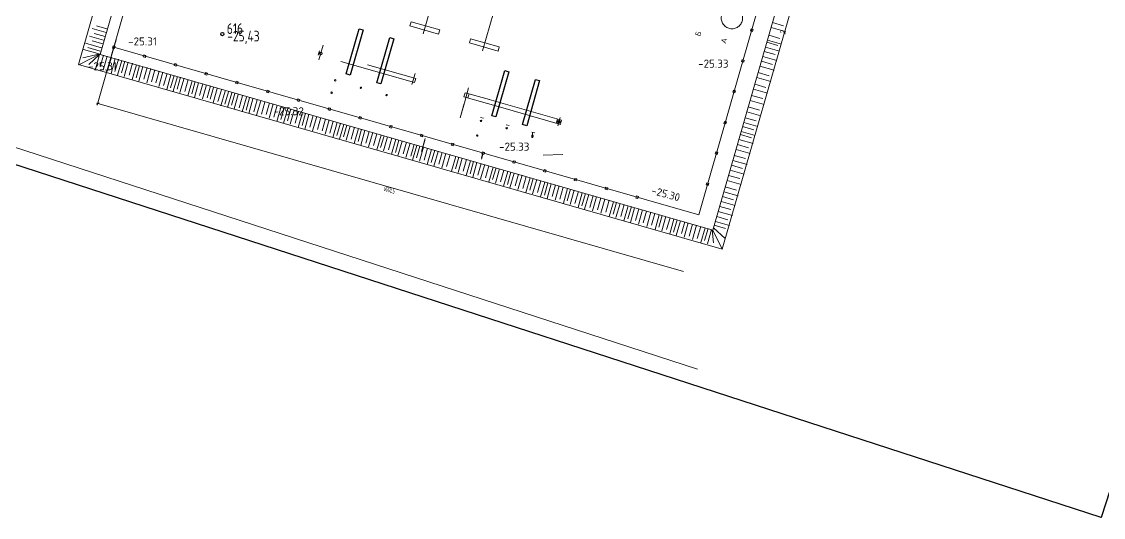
# Model space of a CAD drawing. Header units: millimetres. Extents: x 519 to 9564855, y -810 to 5021775.
# Drawn here: x 9542041.4 to 9542142.7, y 4996348.1 to 4996394.5 of the extents above; entities that cross this region are included whole.
import ezdxf
from ezdxf.enums import TextEntityAlignment as Align

# ---------------------------------------------------------------- set-up
doc = ezdxf.new("R2010")
doc.units = ezdxf.units.MM
doc.header["$LTSCALE"] = 2
doc.header["$MEASUREMENT"] = 0
for name, pattern in [('1', [0]), ('ACAD_ISO10W100', [18, 12, -3, 0, -3]), ('DASHED2', [9.525, 6.35, -3.175])]:
    doc.linetypes.add(name, pattern=pattern)
for name, color, linetype in [('elevation', 7, 'Continuous'), ('ограда', 7, 'Continuous'), ('ситуация', 7, 'Continuous'), ('Скважины на 2013 год.', 21, '1'), ('Строитель', 7, 'Continuous')]:
    doc.layers.add(name, color=color, linetype=linetype)
for name, color, linetype, lineweight in [('Электро', 1, 'Continuous', 30), ('Электроснаб', 1, 'Continuous', 18), ('Электроснабжене', 1, 'Continuous', 18)]:
    doc.layers.add(name, color=color, linetype=linetype, lineweight=lineweight)
doc.styles.add('romans', font='romans.shx', dxfattribs={"width": 0.75, "height": 2.5})
doc.styles.get("Standard").update_dxf_attribs({"font": 'isocpeur.ttf', "width": 0.5})

# ---------------------------------------------------------------- blocks, each defined once
blk = doc.blocks.new('DRAFT_POINT')
at = {"layer": 'Скважины на 2013 год.', "color": 0}
blk.add_circle((0, 0.01), 0.496, dxfattribs=at)
blk = doc.blocks.new('_Oblique')
at = {"color": 0, "linetype": 'ByBlock', "lineweight": -2}
blk.add_line((-0.5, -0.5), (0.5, 0.5), dxfattribs=at)
blk = doc.blocks.new('рорп')
at = {"ltscale": 50}
for p, q in [((2633981.93, 46871.6), (2634003.93, 46871.6)), ((2633981.93, 46869.6), (2633981.93, 46871.6)), ((2634003.93, 46871.6), (2634003.93, 46869.6)), ((2634003.93, 46869.6), (2633981.93, 46869.6))]:
    blk.add_line(p, q, dxfattribs=at)

msp = doc.modelspace()

# ---------------------------------------------------------------- hatches: boundary and pattern name
at = {"layer": 'Строитель', "lineweight": 0}
h = msp.add_hatch(color=256, dxfattribs=at)
edge = h.paths.add_edge_path()
edge.add_arc((9542091.73265, 4996385.16402), 0.12646, 0, 360)

# ---------------------------------------------------------------- linework, layer by layer
at = {"color": 96, "linetype": 'ACAD_ISO10W100', "lineweight": 0, "ltscale": 0.5, "true_color": 0x006600}
for p, q in [((9542079.01326, 4996393.4116), (9542080.37608, 4996398.16431)), ((9542084.58858, 4996391.81291), (9542085.9514, 4996396.56561)), ((9542069.26033, 4996390.96229), (9542069.65755, 4996392.34757)), ((9542077.95914, 4996388.64706), (9542078.26145, 4996389.70132)), ((9542082.88268, 4996386.95211), (9542083.27991, 4996388.3374)), ((9542091.62142, 4996384.77611), (9542091.84388, 4996385.55192))]:
    msp.add_line(p, q, dxfattribs=at)
at = {"color": 196, "lineweight": 0, "ltscale": 50}
for p, q in [((9542077.77165, 4996394.16071), (9542077.8819, 4996394.54521)), ((9542083.45722, 4996392.94652), (9542083.34697, 4996392.56201))]:
    msp.add_line(p, q, dxfattribs=at)
at = {"lineweight": 0, "ltscale": 50}
for p, q in [((9542080.46318, 4996393.38892), (9542077.77165, 4996394.16071)), ((9542077.8819, 4996394.54521), (9542080.57343, 4996393.77343)), ((9542080.57343, 4996393.77343), (9542080.46318, 4996393.38892)), ((9542086.14875, 4996392.17473), (9542083.45722, 4996392.94652)), ((9542083.34697, 4996392.56201), (9542086.0385, 4996391.79023)), ((9542086.0385, 4996391.79023), (9542086.14875, 4996392.17473))]:
    msp.add_line(p, q, dxfattribs=at)
at = {"color": 5, "lineweight": 0, "ltscale": 20}
for p, q in [((9542050.2454, 4996392.8549), (9542049.38101, 4996389.84042)), ((9542049.61972, 4996390.67291), (9542048.4903, 4996386.73416)), ((9542048.43552, 4996386.90592), (9542103.41969, 4996371.13946))]:
    msp.add_line(p, q, dxfattribs=at)
at = {"lineweight": 0}
for p, q in [((9542050.02488, 4996392.08588), (9542049.38452, 4996389.85266)), ((9542049.93966, 4996391.78867), (9542049.64077, 4996390.74631)), ((9542079.21384, 4996383.59003), (9542078.86313, 4996382.36694)), ((9542079.16202, 4996383.4093), (9542078.86313, 4996382.36694)), ((9542090.2667, 4996382.02903), (9542092.10683, 4996382.08602))]:
    msp.add_line(p, q, dxfattribs=at)
at = {"lineweight": 0, "ltscale": 20}
for p in [(9542082.88268, 4996386.95211), (9542082.86545, 4996386.89203)]:
    msp.add_line(p, (9542082.47448, 4996385.52855), dxfattribs=at)
at = {"lineweight": 0}
for points in [[(9542127.36732, 4996424.80498), (9542119.8143, 4996397.91462), (9542114.54702, 4996399.42499), (9542107.03882, 4996373.24079), (9542046.74475, 4996390.52984), (9542053.89858, 4996415.47822), (9542042.89748, 4996418.61967)], [(9542045.01172, 4996419.92459), (9542056.02182, 4996416.76749), (9542048.76955, 4996391.4758), (9542106.15688, 4996375.02025), (9542113.58144, 4996400.91274), (9542118.78716, 4996399.42002), (9542123.70153, 4996416.55845), (9542123.71897, 4996416.55345)], [(9542049.32671, 4996393.54083), (9542048.00288, 4996393.92044)], [(9542049.37856, 4996393.87303), (9542048.41577, 4996394.14911)], [(9542111.60745, 4996394.00395), (9542112.92811, 4996393.62526)], [(9542111.73946, 4996394.4643), (9542112.78371, 4996394.16487)], [(9542049.07395, 4996392.81074), (9542047.75011, 4996393.19035)], [(9542049.00879, 4996392.45772), (9542048.00768, 4996392.74478)], [(9542049.21752, 4996393.16002), (9542048.21461, 4996393.4476)], [(9542111.26424, 4996392.80703), (9542112.5849, 4996392.42834)], [(9542111.39625, 4996393.26738), (9542112.4405, 4996392.96795)], [(9542048.75282, 4996391.49096), (9542047.20208, 4996391.93563)], [(9542048.88229, 4996392.09067), (9542047.39044, 4996392.51845)], [(9542048.77267, 4996391.78245), (9542047.5949, 4996392.12018)], [(9542110.96317, 4996391.75708), (9542112.00742, 4996391.45765)], [(9542111.07758, 4996392.15606), (9542112.39824, 4996391.77736)], [(9542111.20958, 4996392.61641), (9542112.25383, 4996392.31697)], [(9542048.76407, 4996391.53019), (9542046.77186, 4996390.50937)], [(9542048.76407, 4996391.53019), (9542047.13138, 4996391.17047)], [(9542048.70793, 4996391.4826), (9542047.7143, 4996390.53632)], [(9542048.70231, 4996391.46299), (9542048.31422, 4996390.10956)], [(9542049.08416, 4996391.42017), (9542048.76919, 4996390.32173)], [(9542049.41786, 4996391.32448), (9542049.03539, 4996389.99066)], [(9542049.81046, 4996391.21191), (9542049.48986, 4996390.09385)], [(9542050.17779, 4996391.08535), (9542049.77845, 4996389.69269)], [(9542050.47786, 4996391.02053), (9542050.14602, 4996389.86325)], [(9542050.78631, 4996390.91086), (9542050.3926, 4996389.53781)], [(9542051.06675, 4996390.85167), (9542050.75178, 4996389.75323)], [(9542051.40045, 4996390.75598), (9542051.01798, 4996389.42217)], [(9542110.69917, 4996390.83637), (9542111.74342, 4996390.53694)], [(9542110.83117, 4996391.29673), (9542112.15183, 4996390.91804)], [(9542051.79305, 4996390.64341), (9542051.47245, 4996389.52536)], [(9542052.16038, 4996390.51685), (9542051.76104, 4996389.12419)], [(9542052.46045, 4996390.45203), (9542052.12861, 4996389.29475)], [(9542052.7689, 4996390.34236), (9542052.37519, 4996388.96931)], [(9542053.16711, 4996390.2494), (9542052.85214, 4996389.15096)], [(9542053.50081, 4996390.15372), (9542053.11834, 4996388.8199)], [(9542053.89341, 4996390.04114), (9542053.57281, 4996388.92309)], [(9542054.3, 4996389.90332), (9542053.98503, 4996388.80489)], [(9542054.6337, 4996389.80764), (9542054.25123, 4996388.47382)], [(9542110.39706, 4996389.78281), (9542111.44131, 4996389.48337)], [(9542110.56716, 4996390.37602), (9542111.88782, 4996389.99733)], [(9542055.02629, 4996389.69506), (9542054.7057, 4996388.57701)], [(9542055.39363, 4996389.5685), (9542054.99429, 4996388.17584)], [(9542055.6937, 4996389.50368), (9542055.36186, 4996388.3464)], [(9542056.00215, 4996389.39401), (9542055.60844, 4996388.02096)], [(9542056.28259, 4996389.33482), (9542055.96762, 4996388.23639)], [(9542056.61629, 4996389.23914), (9542056.23382, 4996387.90532)], [(9542057.00888, 4996389.12656), (9542056.68829, 4996388.00851)], [(9542057.37622, 4996389), (9542056.97688, 4996387.60734)], [(9542057.67629, 4996388.93519), (9542057.34445, 4996387.7779)], [(9542057.98474, 4996388.82551), (9542057.59103, 4996387.45247)], [(9542058.38295, 4996388.73256), (9542058.06798, 4996387.63412)], [(9542110.26506, 4996389.32246), (9542111.58572, 4996388.94376)], [(9542058.71665, 4996388.63687), (9542058.33418, 4996387.30305)], [(9542059.10924, 4996388.52429), (9542058.78865, 4996387.40624)], [(9542059.38682, 4996388.38101), (9542059.07185, 4996387.28258)], [(9542059.72052, 4996388.28533), (9542059.33805, 4996386.95151)], [(9542060.11311, 4996388.17275), (9542059.79252, 4996387.0547)], [(9542060.48045, 4996388.04619), (9542060.08111, 4996386.65353)], [(9542060.78052, 4996387.98138), (9542060.44868, 4996386.82409)], [(9542061.08897, 4996387.8717), (9542060.69526, 4996386.49866)], [(9542061.36941, 4996387.81252), (9542061.05444, 4996386.71408)], [(9542061.70311, 4996387.71683), (9542061.32064, 4996386.38301)], [(9542109.94825, 4996388.21761), (9542111.26891, 4996387.83892)], [(9542110.08025, 4996388.67796), (9542111.1245, 4996388.37853)], [(9542062.0957, 4996387.60425), (9542061.77511, 4996386.4862)], [(9542062.46304, 4996387.47769), (9542062.0637, 4996386.08503)], [(9542062.76311, 4996387.41288), (9542062.43126, 4996386.25559)], [(9542063.07156, 4996387.3032), (9542062.67785, 4996385.93016)], [(9542063.46977, 4996387.21025), (9542063.1548, 4996386.11181)], [(9542063.80347, 4996387.11456), (9542063.421, 4996385.78074)], [(9542064.19606, 4996387.00199), (9542063.87547, 4996385.88393)], [(9542064.62965, 4996386.93238), (9542064.31468, 4996385.83395)], [(9542064.96335, 4996386.8367), (9542064.58088, 4996385.50288)], [(9542065.35594, 4996386.72412), (9542065.03535, 4996385.60607)], [(9542109.64904, 4996387.17414), (9542110.9697, 4996386.79545)], [(9542109.78104, 4996387.63449), (9542110.82529, 4996387.33506)], [(9542065.72328, 4996386.59756), (9542065.32394, 4996385.2049)], [(9542066.02335, 4996386.53274), (9542065.69151, 4996385.37546)], [(9542066.3318, 4996386.42307), (9542065.93809, 4996385.05002)], [(9542066.61224, 4996386.36388), (9542066.29727, 4996385.26545)], [(9542066.94594, 4996386.2682), (9542066.56347, 4996384.93438)], [(9542067.33853, 4996386.15562), (9542067.01794, 4996385.03757)], [(9542067.70587, 4996386.02906), (9542067.30653, 4996384.6364)], [(9542068.00594, 4996385.96425), (9542067.6741, 4996384.80696)], [(9542068.31439, 4996385.85457), (9542067.92068, 4996384.48153)], [(9542068.7126, 4996385.76162), (9542068.39763, 4996384.66318)], [(9542069.0463, 4996385.66593), (9542068.66383, 4996384.33211)], [(9542109.34103, 4996386.09998), (9542110.66169, 4996385.72129)], [(9542109.47303, 4996386.56033), (9542110.51728, 4996386.2609)], [(9542069.43889, 4996385.55335), (9542069.1183, 4996384.4353)], [(9542069.8759, 4996385.4281), (9542069.56092, 4996384.32967)], [(9542070.20959, 4996385.33242), (9542069.82713, 4996383.9986)], [(9542070.60219, 4996385.21984), (9542070.28159, 4996384.10179)], [(9542070.96952, 4996385.09328), (9542070.57018, 4996383.70062)], [(9542071.2696, 4996385.02846), (9542070.93775, 4996383.87118)], [(9542071.57805, 4996384.91879), (9542071.18433, 4996383.54574)], [(9542071.85848, 4996384.8596), (9542071.54351, 4996383.76117)], [(9542072.19218, 4996384.76392), (9542071.80972, 4996383.4301)], [(9542072.58478, 4996384.65134), (9542072.26418, 4996383.53329)], [(9542108.94501, 4996384.71892), (9542109.98927, 4996384.41949)], [(9542109.05062, 4996385.0872), (9542110.37128, 4996384.70851)], [(9542109.18262, 4996385.54755), (9542110.22687, 4996385.24812)], [(9542072.95211, 4996384.52478), (9542072.55277, 4996383.13212)], [(9542073.25219, 4996384.45997), (9542072.92034, 4996383.30268)], [(9542073.56064, 4996384.35029), (9542073.16692, 4996382.97725)], [(9542073.95884, 4996384.25734), (9542073.64387, 4996383.1589)], [(9542074.29254, 4996384.16165), (9542073.91008, 4996382.82783)], [(9542074.68514, 4996384.04907), (9542074.36454, 4996382.93102)], [(9542075.0721, 4996383.91689), (9542074.67838, 4996382.54384)], [(9542075.35254, 4996383.8577), (9542075.03756, 4996382.75926)], [(9542075.68623, 4996383.76201), (9542075.30377, 4996382.4282)], [(9542076.07883, 4996383.64944), (9542075.75823, 4996382.53139)], [(9542108.73142, 4996383.97404), (9542109.77567, 4996383.67461)], [(9542108.81301, 4996384.25857), (9542110.13367, 4996383.87988)], [(9542076.44616, 4996383.52288), (9542076.04682, 4996382.13022)], [(9542076.74624, 4996383.45806), (9542076.41439, 4996382.30078)], [(9542077.05469, 4996383.34839), (9542076.66097, 4996381.97534)], [(9542077.4529, 4996383.25543), (9542077.13792, 4996382.157)], [(9542077.78659, 4996383.15975), (9542077.40413, 4996381.82593)], [(9542078.17919, 4996383.04717), (9542077.85859, 4996381.92912)], [(9542078.42875, 4996382.95438), (9542078.03504, 4996381.58134)], [(9542078.70919, 4996382.8952), (9542078.39422, 4996381.79676)], [(9542079.04289, 4996382.79951), (9542078.66042, 4996381.46569)], [(9542079.43548, 4996382.68693), (9542079.11489, 4996381.56888)], [(9542108.45862, 4996383.02265), (9542109.50287, 4996382.72321)], [(9542108.59942, 4996383.51369), (9542109.92008, 4996383.135)], [(9542079.80282, 4996382.56037), (9542079.40348, 4996381.16771)], [(9542080.10289, 4996382.49556), (9542079.77105, 4996381.33827)], [(9542080.41134, 4996382.38588), (9542080.01763, 4996381.01284)], [(9542080.80955, 4996382.29293), (9542080.49458, 4996381.19449)], [(9542081.14325, 4996382.19724), (9542080.76078, 4996380.86342)], [(9542081.53584, 4996382.08467), (9542081.21525, 4996380.96661)], [(9542082.07041, 4996381.91015), (9542081.6767, 4996380.53711)], [(9542082.35085, 4996381.85097), (9542082.03588, 4996380.75253)], [(9542082.68455, 4996381.75528), (9542082.30208, 4996380.42146)], [(9542083.07715, 4996381.6427), (9542082.75655, 4996380.52465)], [(9542108.16821, 4996382.00987), (9542109.21246, 4996381.71043)], [(9542108.32661, 4996382.5623), (9542109.64727, 4996382.1836)], [(9542083.44448, 4996381.51614), (9542083.04514, 4996380.12348)], [(9542083.74455, 4996381.45133), (9542083.41271, 4996380.29404)], [(9542084.053, 4996381.34165), (9542083.65929, 4996379.96861)], [(9542084.45121, 4996381.2487), (9542084.13624, 4996380.15026)], [(9542084.78491, 4996381.15301), (9542084.40244, 4996379.81919)], [(9542085.1775, 4996381.04044), (9542084.85691, 4996379.92238)], [(9542085.56448, 4996380.90825), (9542085.17076, 4996379.5352)], [(9542085.84491, 4996380.84906), (9542085.52994, 4996379.75062)], [(9542086.17861, 4996380.75337), (9542085.79615, 4996379.41956)], [(9542086.57121, 4996380.6408), (9542086.25061, 4996379.52275)], [(9542107.77219, 4996380.62881), (9542109.09286, 4996380.25012)], [(9542107.9042, 4996381.08916), (9542108.94845, 4996380.78973)], [(9542108.0362, 4996381.54952), (9542109.35686, 4996381.17082)], [(9542086.93854, 4996380.51424), (9542086.5392, 4996379.12158)], [(9542087.23862, 4996380.44942), (9542086.90677, 4996379.29214)], [(9542087.54707, 4996380.33975), (9542087.15335, 4996378.9667)], [(9542087.94527, 4996380.24679), (9542087.6303, 4996379.14835)], [(9542088.27897, 4996380.15111), (9542087.89651, 4996378.81729)], [(9542088.67157, 4996380.03853), (9542088.35097, 4996378.92048)], [(9542089.0389, 4996379.91197), (9542088.64519, 4996378.53892)], [(9542089.31934, 4996379.85278), (9542089.00437, 4996378.75435)], [(9542089.65304, 4996379.7571), (9542089.27057, 4996378.42328)], [(9542090.04563, 4996379.64452), (9542089.72504, 4996378.52647)], [(9542107.49939, 4996379.67742), (9542108.82005, 4996379.29872)], [(9542107.63139, 4996380.13777), (9542108.67564, 4996379.83833)], [(9542090.41297, 4996379.51796), (9542090.01363, 4996378.1253)], [(9542090.71304, 4996379.45315), (9542090.3812, 4996378.29586)], [(9542091.02149, 4996379.34347), (9542090.62778, 4996377.97043)], [(9542091.4197, 4996379.25052), (9542091.10473, 4996378.15208)], [(9542091.7534, 4996379.15483), (9542091.37093, 4996377.82101)], [(9542092.14599, 4996379.04225), (9542091.8254, 4996377.9242)], [(9542092.5526, 4996378.90443), (9542092.15889, 4996377.53139)], [(9542092.83304, 4996378.84525), (9542092.51807, 4996377.74681)], [(9542093.16674, 4996378.74956), (9542092.78427, 4996377.41574)], [(9542093.55933, 4996378.63699), (9542093.23874, 4996377.51893)], [(9542107.19138, 4996378.60326), (9542108.51204, 4996378.22456)], [(9542107.32338, 4996379.06361), (9542108.36763, 4996378.76417)], [(9542093.92667, 4996378.51043), (9542093.52733, 4996377.11776)], [(9542094.22674, 4996378.44561), (9542093.89489, 4996377.28832)], [(9542094.53519, 4996378.33593), (9542094.14148, 4996376.96289)], [(9542094.9334, 4996378.24298), (9542094.61843, 4996377.14454)], [(9542095.2671, 4996378.14729), (9542094.88463, 4996376.81347)], [(9542095.65969, 4996378.03472), (9542095.3391, 4996376.91666)], [(9542096.04873, 4996377.92316), (9542095.66627, 4996376.58934)], [(9542096.44133, 4996377.81059), (9542096.12073, 4996376.69253)], [(9542096.84793, 4996377.67277), (9542096.45422, 4996376.29972)], [(9542097.12837, 4996377.61358), (9542096.8134, 4996376.51514)], [(9542106.92953, 4996377.6901), (9542108.25019, 4996377.3114)], [(9542107.06153, 4996378.15045), (9542108.10579, 4996377.85101)], [(9542097.46207, 4996377.51789), (9542097.0796, 4996376.18408)], [(9542097.85467, 4996377.40532), (9542097.53407, 4996376.28727)], [(9542098.222, 4996377.27876), (9542097.82266, 4996375.8861)], [(9542098.52207, 4996377.21394), (9542098.19023, 4996376.05666)], [(9542098.83052, 4996377.10427), (9542098.43681, 4996375.73122)], [(9542099.22873, 4996377.01131), (9542098.91376, 4996375.91288)], [(9542099.56243, 4996376.91563), (9542099.17996, 4996375.58181)], [(9542099.95503, 4996376.80305), (9542099.63443, 4996375.685)], [(9542100.33941, 4996376.69283), (9542099.95694, 4996375.35901)], [(9542100.732, 4996376.58026), (9542100.41141, 4996375.4622)], [(9542106.66552, 4996376.76939), (9542107.98618, 4996376.3907)], [(9542106.79753, 4996377.22974), (9542107.84178, 4996376.93031)], [(9542101.13861, 4996376.44243), (9542100.74489, 4996375.06939)], [(9542101.41905, 4996376.38325), (9542101.10407, 4996375.28481)], [(9542101.75275, 4996376.28756), (9542101.37028, 4996374.95374)], [(9542102.14534, 4996376.17499), (9542101.82474, 4996375.05693)], [(9542102.51267, 4996376.04843), (9542102.11334, 4996374.65577)], [(9542102.81275, 4996375.98361), (9542102.4809, 4996374.82633)], [(9542103.1212, 4996375.87394), (9542102.72748, 4996374.50089)], [(9542103.51941, 4996375.78098), (9542103.20443, 4996374.68254)], [(9542103.85311, 4996375.68529), (9542103.47064, 4996374.35148)], [(9542104.2457, 4996375.57272), (9542103.9251, 4996374.45467)], [(9542106.39271, 4996375.818), (9542107.71338, 4996375.4393)], [(9542106.52472, 4996376.27835), (9542107.56897, 4996375.97891)], [(9542104.62428, 4996375.46416), (9542104.24182, 4996374.13034)], [(9542105.01688, 4996375.35159), (9542104.69628, 4996374.23353)], [(9542105.42349, 4996375.21377), (9542105.02977, 4996373.84072)], [(9542105.70392, 4996375.15458), (9542105.38895, 4996374.05614)], [(9542106.03762, 4996375.05889), (9542105.65516, 4996373.72508)], [(9542106.10527, 4996375.0395), (9542106.20302, 4996373.83629)], [(9542106.15688, 4996375.02025), (9542107.03882, 4996373.24079)], [(9542106.22646, 4996375.23821), (9542107.32045, 4996374.22296)], [(9542106.29036, 4996375.48575), (9542107.32561, 4996375.15056)]]:
    msp.add_lwpolyline(points, dxfattribs=at)
at = {"layer": 'ограда', "lineweight": 0}
for p, q in [((9542050.04211, 4996392.14596), (9542057.45677, 4996418.00396)), ((9542112.32428, 4996402.56211), (9542104.83403, 4996376.43463)), ((9542109.67594, 4996393.68318), (9542109.73107, 4996393.87543)), ((9542109.73107, 4996393.87543), (9542109.92332, 4996393.8203)), ((9542109.92332, 4996393.8203), (9542109.86819, 4996393.62805)), ((9542109.86819, 4996393.62805), (9542109.67594, 4996393.68318)), ((9542049.97355, 4996392.26965), (9542049.91842, 4996392.07739)), ((9542049.91842, 4996392.07739), (9542050.11067, 4996392.02227)), ((9542050.1658, 4996392.21452), (9542049.97355, 4996392.26965)), ((9542104.83403, 4996376.43463), (9542050.04211, 4996392.14596)), ((9542050.11067, 4996392.02227), (9542050.1658, 4996392.21452)), ((9542052.85733, 4996391.44273), (9542052.80221, 4996391.25048)), ((9542052.85733, 4996391.44273), (9542052.80221, 4996391.25048)), ((9542052.80221, 4996391.25048), (9542052.99446, 4996391.19535)), ((9542052.80221, 4996391.25048), (9542052.99446, 4996391.19535)), ((9542053.04959, 4996391.38761), (9542052.85733, 4996391.44273)), ((9542053.04959, 4996391.38761), (9542052.85733, 4996391.44273)), ((9542052.99446, 4996391.19535), (9542053.04959, 4996391.38761)), ((9542052.99446, 4996391.19535), (9542053.04959, 4996391.38761)), ((9542108.85041, 4996390.8042), (9542108.90553, 4996390.99645)), ((9542109.04266, 4996390.74907), (9542108.85041, 4996390.8042)), ((9542109.09779, 4996390.94132), (9542109.04266, 4996390.74907)), ((9542055.74112, 4996390.61582), (9542055.68599, 4996390.42357)), ((9542055.74112, 4996390.61582), (9542055.68599, 4996390.42357)), ((9542055.68599, 4996390.42357), (9542055.87824, 4996390.36844)), ((9542055.68599, 4996390.42357), (9542055.87824, 4996390.36844)), ((9542055.93337, 4996390.56069), (9542055.74112, 4996390.61582)), ((9542055.93337, 4996390.56069), (9542055.74112, 4996390.61582)), ((9542055.87824, 4996390.36844), (9542055.93337, 4996390.56069)), ((9542055.87824, 4996390.36844), (9542055.93337, 4996390.56069)), ((9542058.6249, 4996389.78891), (9542058.56978, 4996389.59666)), ((9542058.6249, 4996389.78891), (9542058.56978, 4996389.59666)), ((9542058.81716, 4996389.73378), (9542058.6249, 4996389.78891)), ((9542058.81716, 4996389.73378), (9542058.6249, 4996389.78891)), ((9542058.76203, 4996389.54153), (9542058.81716, 4996389.73378)), ((9542058.76203, 4996389.54153), (9542058.81716, 4996389.73378)), ((9542058.56978, 4996389.59666), (9542058.76203, 4996389.54153)), ((9542058.56978, 4996389.59666), (9542058.76203, 4996389.54153)), ((9542061.50869, 4996388.962), (9542061.45356, 4996388.76975)), ((9542061.50869, 4996388.962), (9542061.45356, 4996388.76975)), ((9542061.45356, 4996388.76975), (9542061.64581, 4996388.71462)), ((9542061.45356, 4996388.76975), (9542061.64581, 4996388.71462)), ((9542061.70094, 4996388.90687), (9542061.50869, 4996388.962)), ((9542061.70094, 4996388.90687), (9542061.50869, 4996388.962)), ((9542061.64581, 4996388.71462), (9542061.70094, 4996388.90687)), ((9542061.64581, 4996388.71462), (9542061.70094, 4996388.90687)), ((9542064.39247, 4996388.13509), (9542064.33735, 4996387.94283)), ((9542064.39247, 4996388.13509), (9542064.33735, 4996387.94283)), ((9542064.33735, 4996387.94283), (9542064.5296, 4996387.88771)), ((9542064.33735, 4996387.94283), (9542064.5296, 4996387.88771)), ((9542064.58473, 4996388.07996), (9542064.39247, 4996388.13509)), ((9542064.58473, 4996388.07996), (9542064.39247, 4996388.13509)), ((9542064.5296, 4996387.88771), (9542064.58473, 4996388.07996)), ((9542064.5296, 4996387.88771), (9542064.58473, 4996388.07996)), ((9542108.02487, 4996387.92521), (9542108.08, 4996388.11747)), ((9542108.21712, 4996387.87009), (9542108.02487, 4996387.92521)), ((9542108.08, 4996388.11747), (9542108.27225, 4996388.06234)), ((9542108.27225, 4996388.06234), (9542108.21712, 4996387.87009)), ((9542067.27626, 4996387.30817), (9542067.22113, 4996387.11592)), ((9542067.27626, 4996387.30817), (9542067.22113, 4996387.11592)), ((9542067.22113, 4996387.11592), (9542067.41338, 4996387.06079)), ((9542067.22113, 4996387.11592), (9542067.41338, 4996387.06079)), ((9542067.46851, 4996387.25305), (9542067.27626, 4996387.30817)), ((9542067.46851, 4996387.25305), (9542067.27626, 4996387.30817)), ((9542067.41338, 4996387.06079), (9542067.46851, 4996387.25305)), ((9542067.41338, 4996387.06079), (9542067.46851, 4996387.25305)), ((9542070.16004, 4996386.48126), (9542070.10492, 4996386.28901)), ((9542070.16004, 4996386.48126), (9542070.10492, 4996386.28901)), ((9542070.10492, 4996386.28901), (9542070.29717, 4996386.23388)), ((9542070.10492, 4996386.28901), (9542070.29717, 4996386.23388)), ((9542070.3523, 4996386.42613), (9542070.16004, 4996386.48126)), ((9542070.3523, 4996386.42613), (9542070.16004, 4996386.48126)), ((9542070.29717, 4996386.23388), (9542070.3523, 4996386.42613)), ((9542070.29717, 4996386.23388), (9542070.3523, 4996386.42613)), ((9542073.04383, 4996385.65435), (9542072.9887, 4996385.4621)), ((9542073.04383, 4996385.65435), (9542072.9887, 4996385.4621)), ((9542073.23608, 4996385.59922), (9542073.04383, 4996385.65435)), ((9542073.23608, 4996385.59922), (9542073.04383, 4996385.65435)), ((9542072.9887, 4996385.4621), (9542073.18095, 4996385.40697)), ((9542072.9887, 4996385.4621), (9542073.18095, 4996385.40697)), ((9542073.18095, 4996385.40697), (9542073.23608, 4996385.59922)), ((9542073.18095, 4996385.40697), (9542073.23608, 4996385.59922)), ((9542075.92761, 4996384.82744), (9542075.87249, 4996384.63518)), ((9542075.92761, 4996384.82744), (9542075.87249, 4996384.63518)), ((9542075.87249, 4996384.63518), (9542076.06474, 4996384.58006)), ((9542075.87249, 4996384.63518), (9542076.06474, 4996384.58006)), ((9542076.11987, 4996384.77231), (9542075.92761, 4996384.82744)), ((9542076.11987, 4996384.77231), (9542075.92761, 4996384.82744)), ((9542076.06474, 4996384.58006), (9542076.11987, 4996384.77231)), ((9542076.06474, 4996384.58006), (9542076.11987, 4996384.77231)), ((9542107.18988, 4996385.01326), (9542107.24501, 4996385.20551)), ((9542107.38213, 4996384.95813), (9542107.18988, 4996385.01326)), ((9542107.24501, 4996385.20551), (9542107.43726, 4996385.15039)), ((9542107.43726, 4996385.15039), (9542107.38213, 4996384.95813)), ((9542078.8114, 4996384.00052), (9542078.75627, 4996383.80827)), ((9542078.8114, 4996384.00052), (9542078.75627, 4996383.80827)), ((9542078.75627, 4996383.80827), (9542078.94852, 4996383.75315)), ((9542078.75627, 4996383.80827), (9542078.94852, 4996383.75315)), ((9542079.00365, 4996383.9454), (9542078.8114, 4996384.00052)), ((9542079.00365, 4996383.9454), (9542078.8114, 4996384.00052)), ((9542078.94852, 4996383.75315), (9542079.00365, 4996383.9454)), ((9542078.94852, 4996383.75315), (9542079.00365, 4996383.9454)), ((9542081.69518, 4996383.17361), (9542081.64006, 4996382.98136)), ((9542081.69518, 4996383.17361), (9542081.64006, 4996382.98136)), ((9542081.64006, 4996382.98136), (9542081.83231, 4996382.92623)), ((9542081.64006, 4996382.98136), (9542081.83231, 4996382.92623)), ((9542081.88744, 4996383.11849), (9542081.69518, 4996383.17361)), ((9542081.88744, 4996383.11849), (9542081.69518, 4996383.17361)), ((9542081.83231, 4996382.92623), (9542081.88744, 4996383.11849)), ((9542081.83231, 4996382.92623), (9542081.88744, 4996383.11849)), ((9542084.60115, 4996382.2413), (9542084.47047, 4996381.78558)), ((9542084.60502, 4996382.12108), (9542084.47435, 4996381.66535)), ((9542084.57897, 4996382.3467), (9542084.52384, 4996382.15445)), ((9542084.52384, 4996382.15445), (9542084.71609, 4996382.09932)), ((9542084.77122, 4996382.29157), (9542084.57897, 4996382.3467)), ((9542084.71609, 4996382.09932), (9542084.77122, 4996382.29157)), ((9542106.3738, 4996382.16725), (9542106.42893, 4996382.3595)), ((9542106.56605, 4996382.11212), (9542106.3738, 4996382.16725)), ((9542106.42893, 4996382.3595), (9542106.62118, 4996382.30437)), ((9542106.62118, 4996382.30437), (9542106.56605, 4996382.11212)), ((9542087.46275, 4996381.51979), (9542087.40763, 4996381.32754)), ((9542087.40763, 4996381.32754), (9542087.59988, 4996381.27241)), ((9542087.65501, 4996381.46466), (9542087.46275, 4996381.51979)), ((9542087.59988, 4996381.27241), (9542087.65501, 4996381.46466)), ((9542090.34654, 4996380.69288), (9542090.29141, 4996380.50062)), ((9542090.53879, 4996380.63775), (9542090.34654, 4996380.69288)), ((9542090.48366, 4996380.4455), (9542090.53879, 4996380.63775)), ((9542090.29141, 4996380.50062), (9542090.48366, 4996380.4455)), ((9542093.23033, 4996379.86596), (9542093.1752, 4996379.67371)), ((9542093.1752, 4996379.67371), (9542093.36745, 4996379.61858)), ((9542093.42258, 4996379.81084), (9542093.23033, 4996379.86596)), ((9542093.36745, 4996379.61858), (9542093.42258, 4996379.81084)), ((9542096.11411, 4996379.03905), (9542096.05898, 4996378.8468)), ((9542096.05898, 4996378.8468), (9542096.25123, 4996378.79167)), ((9542096.30636, 4996378.98393), (9542096.11411, 4996379.03905)), ((9542096.25123, 4996378.79167), (9542096.30636, 4996378.98393)), ((9542105.53908, 4996379.25623), (9542105.59421, 4996379.44848)), ((9542105.73133, 4996379.2011), (9542105.53908, 4996379.25623)), ((9542105.59421, 4996379.44848), (9542105.78646, 4996379.39335)), ((9542105.78646, 4996379.39335), (9542105.73133, 4996379.2011)), ((9542098.9979, 4996378.21214), (9542098.94277, 4996378.01989)), ((9542098.94277, 4996378.01989), (9542099.13502, 4996377.96476)), ((9542099.19015, 4996378.15701), (9542098.9979, 4996378.21214)), ((9542099.13502, 4996377.96476), (9542099.19015, 4996378.15701))]:
    msp.add_line(p, q, dxfattribs=at)
at = {"layer": 'Строитель', "lineweight": 0}
for p, q in [((9542069.23913, 4996391.61393), (9542069.29425, 4996391.80618)), ((9542069.23913, 4996391.61393), (9542069.184, 4996391.42168)), ((9542078.21986, 4996388.83069), (9542071.29877, 4996390.81528)), ((9542078.33011, 4996389.21519), (9542073.81218, 4996390.51069)), ((9542078.33011, 4996389.21519), (9542078.21986, 4996388.83069)), ((9542082.88904, 4996387.69988), (9542082.83391, 4996387.50763)), ((9542082.88904, 4996387.69988), (9542082.94417, 4996387.89213)), ((9542082.94417, 4996387.89213), (9542085.22716, 4996387.2375)), ((9542083.27355, 4996387.58963), (9542083.32867, 4996387.78188)), ((9542082.83391, 4996387.50763), (9542086.05414, 4996386.58424)), ((9542083.27355, 4996387.58963), (9542083.21842, 4996387.39737)), ((9542091.98003, 4996385.30114), (9542085.2052, 4996387.24379)), ((9542091.86977, 4996384.91664), (9542086.05414, 4996386.58424)), ((9542091.48527, 4996385.02689), (9542091.59552, 4996385.4114)), ((9542091.9249, 4996385.10889), (9542091.86977, 4996384.91664)), ((9542091.9249, 4996385.10889), (9542091.98003, 4996385.30114)), ((9542089.25122, 4996383.86735), (9542089.25283, 4996384.18146))]:
    msp.add_line(p, q, dxfattribs=at)
at = {"layer": 'Строитель', "linetype": 'DASHED2', "lineweight": 0}
for p, q in [((9542084.37789, 4996385.57933), (9542084.66663, 4996385.49654)), ((9542086.78404, 4996384.88938), (9542087.07278, 4996384.80658)), ((9542089.1902, 4996384.19942), (9542089.47894, 4996384.11663))]:
    msp.add_line(p, q, dxfattribs=at)
at = {"layer": 'Строитель', "linetype": 'DASHED2', "lineweight": 0, "ltscale": 0.5}
msp.add_circle((9542107.94362, 4996394.87986), 1, dxfattribs=at)
at = {"layer": 'Строитель', "lineweight": 0}
for centre, radius in [((9542069.43138, 4996391.5588), 0.12646), ((9542070.7758, 4996389.04597), 0.06726), ((9542070.44413, 4996387.8893), 0.06726), ((9542073.18196, 4996388.35602), 0.06726), ((9542075.58812, 4996387.66606), 0.06726), ((9542084.43891, 4996385.24726), 0.06726), ((9542091.73265, 4996385.16402), 0.12646), ((9542084.08207, 4996383.8704), 0.06726), ((9542086.84506, 4996384.5573), 0.06726), ((9542089.25122, 4996383.86735), 0.06726), ((9542089.2551, 4996383.74712), 0.06726)]:
    msp.add_circle(centre, radius, dxfattribs=at)
at = {"layer": 'Электро', "ltscale": 80}
for p, q in [((9542177.61205, 4996456.09623, 47.36082), (9542142.52112, 4996348.09743, 47.36082)), ((9542142.52112, 4996348.09743, 47.36082), (9541999.86264, 4996394.44998, 47.36082))]:
    msp.add_line(p, q, dxfattribs=at)
at = {"layer": 'Электроснаб', "color": 1, "lineweight": 0, "ltscale": 80}
for p, q in [((9542177.61205, 4996456.09623, 47.36082), (9542142.52112, 4996348.09743, 47.36082)), ((9542142.52112, 4996348.09743, 47.36082), (9541999.86264, 4996394.44998, 47.36082))]:
    msp.add_line(p, q, dxfattribs=at)
at = {"layer": 'Электроснаб', "color": 1, "lineweight": 0}
msp.add_line((9542104.72751, 4996361.98681, 0), (9542031.93422, 4996385.63878, 0), dxfattribs=at)
at = {"layer": 'Электроснабжене', "color": 1, "lineweight": 0, "ltscale": 80}
for p, q in [((9542177.61205, 4996456.09623, 47.36082), (9542142.52112, 4996348.09743, 47.36082)), ((9542142.52112, 4996348.09743, 47.36082), (9541999.86264, 4996394.44998, 47.36082))]:
    msp.add_line(p, q, dxfattribs=at)

# ---------------------------------------------------------------- block references
at = {"lineweight": 0, "xscale": 0.1999999998326726, "yscale": 0.1999999998326726, "zscale": 0.1999999998326726, "rotation": 73.9999998306833}
for p in [(9405878.21008, 4487416.55222), (9405881.09114, 4487415.72609), (9405891.85999, 4487412.63817), (9405894.74378, 4487411.81126)]:
    msp.add_blockref('рорп', p, dxfattribs=at)
at = {"color": 5, "lineweight": 0, "ltscale": 20, "xscale": 0.20000000047121, "yscale": 0.20000000047121, "zscale": 0.20000000047121, "rotation": 164.0000001606932}
for p in [(9542049.42236, 4996389.98461), (9542048.53165, 4996386.87835)]:
    msp.add_blockref('_Oblique', p, dxfattribs=at)
at = {"layer": 'ситуация', "lineweight": 0, "xscale": 0.3000000007450581, "yscale": 0.3000000007450581, "zscale": 1.5}
msp.add_blockref('DRAFT_POINT', (9542060.20769, 4996393.38009), dxfattribs=at)

# ---------------------------------------------------------------- texts
at = {"lineweight": 0}
for s, p in [('Б', (9542104.96177, 4996393.13736)), ('А', (9542107.36493, 4996392.44827)), ('2', (9542112.92048, 4996393.32192))]:
    msp.add_text(s, height=0.5, rotation=74, dxfattribs=at).set_placement(p)
msp.add_text('-25.30', height=0.72, rotation=344.6197545, dxfattribs=at).set_placement((9542100.43904, 4996378.76533, -10.77533), align=Align.MIDDLE_LEFT)
at = {"color": 5, "lineweight": 0, "ltscale": 20, "insert": (9542075.86559, 4996378.8064), "char_height": 0.5, "attachment_point": 5, "rotation": 164}
msp.add_mtext('57000', dxfattribs=at)
at = {"layer": 'elevation', "lineweight": 0}
for s, p in [('-25.31', (9542051.38279, 4996392.69542, -10.77533)), ('-25.31', (9542047.62753, 4996390.37181, -25.315)), ('-25.33', (9542104.77845, 4996390.61242, -25.33)), ('-25.32', (9542065.0102, 4996386.15257, -25.327)), ('-25.33', (9542086.12793, 4996382.83638, -25.338))]:
    msp.add_text(s, height=0.75, dxfattribs=at).set_placement(p, align=Align.MIDDLE_LEFT)
at = {"layer": 'ситуация', "lineweight": 0, "style": 'romans', "width": 0.75}
for s, p in [('616', (9542060.62779, 4996393.39177)), ('-25,43', (9542060.6633, 4996392.69229))]:
    msp.add_text(s, height=1, dxfattribs=at).set_placement(p)

doc.saveas('drawing.dxf')
